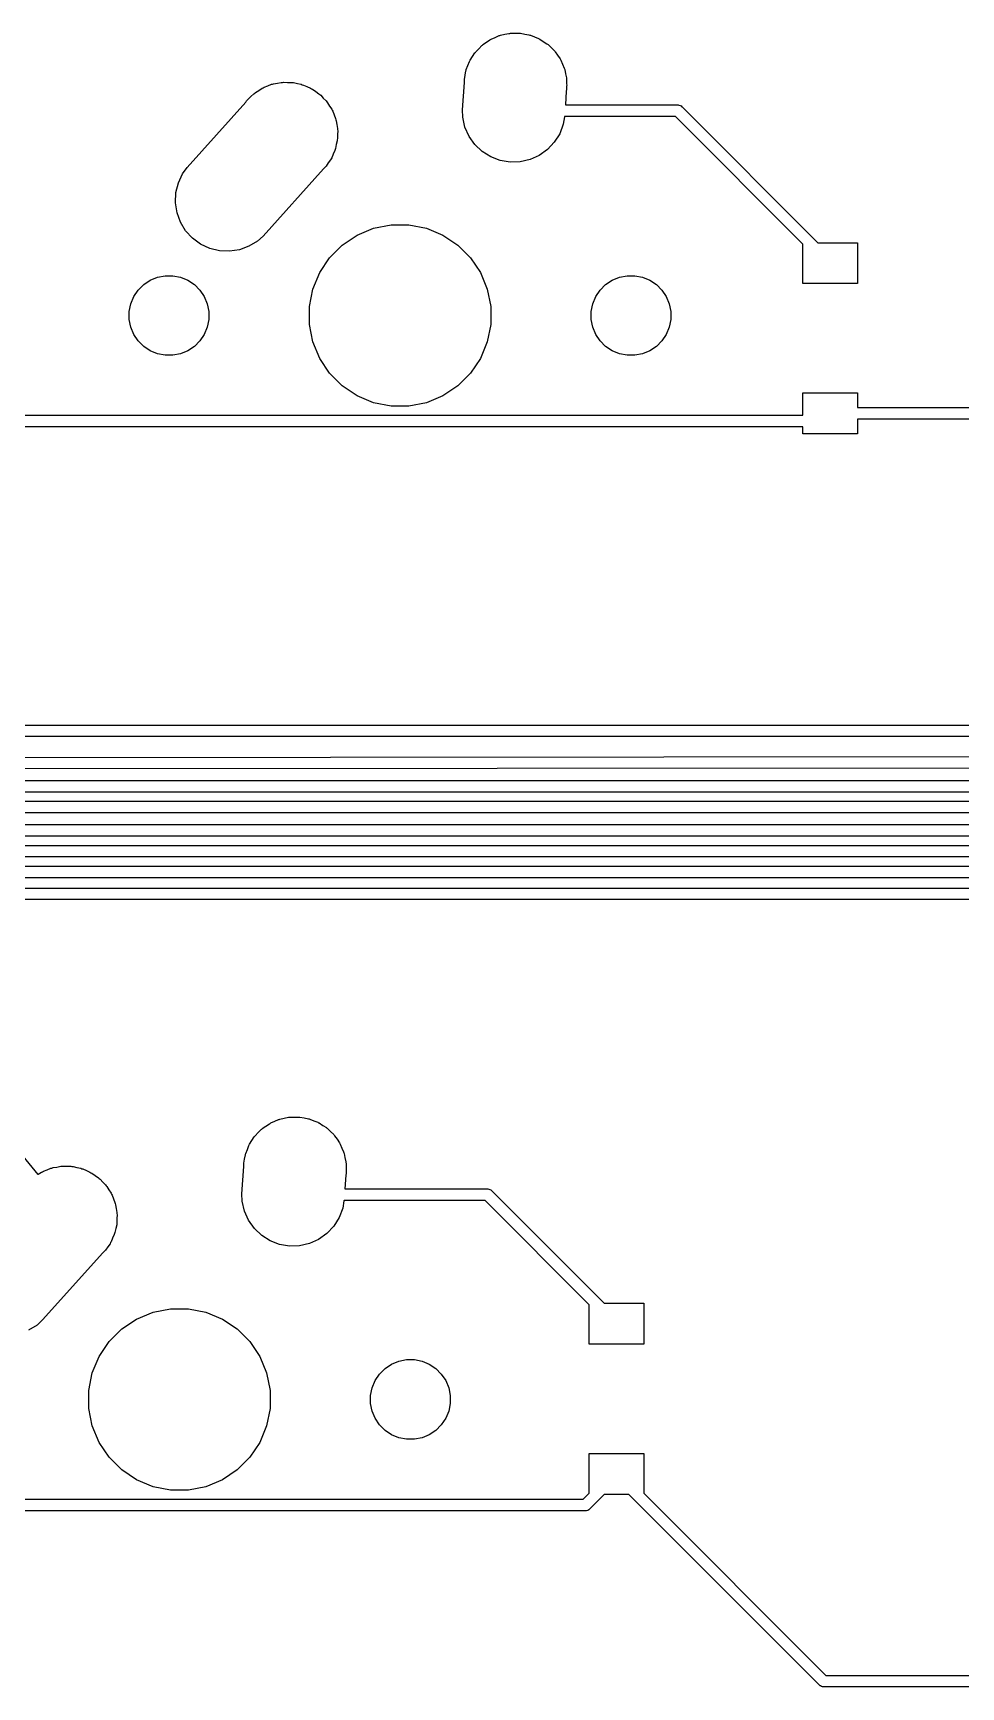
# Model space of a CAD drawing. Extents: x -662 to -203, y -195 to -58.
# Drawn here: x -483.43 to -463.02, y -94.47 to -58.12 of the extents above; entities that cross this region are included whole.
import ezdxf

# ---------------------------------------------------------------- set-up
doc = ezdxf.new("R2010")
doc.units = 0
doc.layers.add('BLACK', color=7, linetype='CONTINUOUS')

msp = doc.modelspace()

# ---------------------------------------------------------------- linework, layer by layer
at = {"layer": 'BLACK', "linetype": 'CONTINUOUS'}
for p, q in [((-473.149, -58.1637), (-473.057, -58.1453)), ((-473.057, -58.1453), (-472.965, -58.1242)), ((-472.965, -58.1242), (-472.948, -58.1237)), ((-472.948, -58.1237), (-472.932, -58.1205)), ((-472.932, -58.1205), (-472.837, -58.1205)), ((-472.837, -58.1205), (-472.743, -58.1177)), ((-472.743, -58.1177), (-472.727, -58.1205)), ((-472.727, -58.1205), (-472.71, -58.1205)), ((-472.71, -58.1205), (-472.618, -58.1389)), ((-472.618, -58.1389), (-472.525, -58.1546)), ((-472.525, -58.1546), (-472.509, -58.1605)), ((-472.509, -58.1605), (-472.493, -58.1637)), ((-473.695, -58.5284), (-473.628, -58.4617)), ((-473.628, -58.4617), (-473.563, -58.3931)), ((-473.563, -58.3931), (-473.55, -58.3834)), ((-473.55, -58.3834), (-473.538, -58.3717)), ((-473.538, -58.3717), (-473.46, -58.3193)), ((-473.46, -58.3193), (-473.383, -58.2646)), ((-473.383, -58.2646), (-473.368, -58.2578)), ((-473.368, -58.2578), (-473.354, -58.2485)), ((-473.354, -58.2485), (-473.267, -58.2124)), ((-473.267, -58.2124), (-473.181, -58.1738)), ((-473.181, -58.1738), (-473.165, -58.1701)), ((-473.165, -58.1701), (-473.149, -58.1637)), ((-472.493, -58.1637), (-472.406, -58.1998)), ((-472.406, -58.1998), (-472.318, -58.2333)), ((-472.318, -58.2333), (-472.303, -58.2422)), ((-472.303, -58.2422), (-472.288, -58.2485)), ((-472.288, -58.2485), (-472.21, -58.3009)), ((-472.21, -58.3009), (-472.13, -58.351)), ((-472.13, -58.351), (-472.118, -58.3624)), ((-472.118, -58.3624), (-472.104, -58.3717)), ((-472.104, -58.3717), (-472.037, -58.4383)), ((-472.037, -58.4383), (-471.969, -58.503)), ((-471.969, -58.503), (-471.959, -58.5166)), ((-471.959, -58.5166), (-471.947, -58.5284)), ((-473.903, -58.9173), (-473.867, -58.8302)), ((-473.867, -58.8302), (-473.833, -58.7421)), ((-473.833, -58.7421), (-473.824, -58.728)), ((-473.824, -58.728), (-473.818, -58.7126)), ((-473.818, -58.7126), (-473.766, -58.6342)), ((-473.766, -58.6342), (-473.715, -58.5543)), ((-473.715, -58.5543), (-473.704, -58.5422)), ((-473.704, -58.5422), (-473.695, -58.5284)), ((-471.947, -58.5284), (-471.895, -58.6068)), ((-471.895, -58.6068), (-471.84, -58.6836)), ((-471.84, -58.6836), (-471.833, -58.6988)), ((-471.833, -58.6988), (-471.824, -58.7126)), ((-471.824, -58.7126), (-471.788, -58.7998)), ((-471.788, -58.7998), (-471.749, -58.8858)), ((-471.749, -58.8858), (-471.746, -58.902)), ((-478.269, -59.2767), (-478.189, -59.2437)), ((-478.189, -59.2437), (-478.165, -59.2389)), ((-478.165, -59.2389), (-478.141, -59.2303)), ((-478.141, -59.2303), (-478.056, -59.2173)), ((-478.056, -59.2173), (-477.972, -59.2005)), ((-477.972, -59.2005), (-477.947, -59.2005)), ((-477.947, -59.2005), (-477.922, -59.1967)), ((-477.922, -59.1967), (-477.836, -59.2005)), ((-477.836, -59.2005), (-477.75, -59.2005)), ((-477.75, -59.2005), (-477.726, -59.2054)), ((-477.726, -59.2054), (-477.701, -59.2065)), ((-477.701, -59.2065), (-477.617, -59.227)), ((-477.617, -59.227), (-477.533, -59.2437)), ((-477.533, -59.2437), (-477.51, -59.2533)), ((-477.51, -59.2533), (-477.486, -59.2592)), ((-473.987, -59.8032), (-473.946, -59.2068)), ((-473.946, -59.1347), (-473.928, -59.0422)), ((-473.946, -59.2068), (-473.946, -59.1347)), ((-473.928, -59.0422), (-473.912, -58.9492)), ((-473.912, -58.9492), (-473.906, -58.9337)), ((-473.906, -58.9337), (-473.903, -58.9173)), ((-471.746, -58.902), (-471.739, -58.9173)), ((-471.739, -58.9173), (-471.721, -59.0099)), ((-471.721, -59.0099), (-471.7, -59.1018)), ((-471.7, -59.1018), (-471.699, -59.1184)), ((-471.699, -59.1184), (-471.696, -59.1347)), ((-471.696, -59.1347), (-471.696, -59.229)), ((-471.696, -59.229), (-471.695, -59.2678)), ((-478.752, -59.6338), (-478.735, -59.6084)), ((-478.735, -59.6084), (-478.678, -59.5515)), ((-478.678, -59.5515), (-478.661, -59.533)), ((-478.661, -59.533), (-478.639, -59.5125)), ((-478.639, -59.5125), (-478.578, -59.4517)), ((-478.578, -59.4517), (-478.557, -59.4378)), ((-478.557, -59.4378), (-478.539, -59.4209)), ((-478.539, -59.4209), (-478.465, -59.3763)), ((-478.465, -59.3763), (-478.394, -59.3285)), ((-478.394, -59.3285), (-478.371, -59.319)), ((-478.371, -59.319), (-478.349, -59.306)), ((-478.349, -59.306), (-478.269, -59.2767)), ((-477.486, -59.2592), (-477.408, -59.2956)), ((-477.408, -59.2956), (-477.328, -59.3285)), ((-477.328, -59.3285), (-477.307, -59.3424)), ((-477.307, -59.3424), (-477.285, -59.353)), ((-477.285, -59.353), (-477.215, -59.4039)), ((-477.215, -59.4039), (-477.144, -59.4517)), ((-477.144, -59.4517), (-477.126, -59.4693)), ((-477.126, -59.4693), (-477.106, -59.4841)), ((-477.106, -59.4841), (-477.048, -59.5476)), ((-477.048, -59.5476), (-476.987, -59.6084)), ((-476.987, -59.6084), (-476.973, -59.6291)), ((-471.704, -59.3945), (-471.725, -59.6985)), ((-471.696, -59.3563), (-471.704, -59.3945)), ((-471.695, -59.2678), (-471.696, -59.2842)), ((-471.696, -59.2842), (-471.696, -59.3563)), ((-480.045, -61.0753), (-478.752, -59.6338)), ((-476.973, -59.6291), (-476.956, -59.6476)), ((-476.956, -59.6476), (-476.912, -59.7211)), ((-476.912, -59.7211), (-476.864, -59.7926)), ((-476.864, -59.7926), (-476.854, -59.8157)), ((-476.854, -59.8157), (-476.842, -59.8371)), ((-476.842, -59.8371), (-476.812, -59.9179)), ((-476.812, -59.9179), (-476.779, -59.9973)), ((-473.982, -59.9692), (-473.987, -59.8032)), ((-473.933, -60.1852), (-473.982, -59.9692)), ((-471.742, -59.958), (-471.77, -60.1218)), ((-469.302, -59.9525), (-471.742, -59.9525)), ((-471.742, -59.9525), (-471.742, -59.958)), ((-471.725, -59.6985), (-469.256, -59.6985)), ((-466.499, -62.7551), (-469.302, -59.9525)), ((-469.256, -59.6985), (-469.249, -59.6979)), ((-469.249, -59.6979), (-469.243, -59.6985)), ((-469.243, -59.6985), (-469.225, -59.7003)), ((-469.225, -59.7003), (-469.201, -59.7076)), ((-469.201, -59.7076), (-469.179, -59.7194)), ((-469.179, -59.7194), (-469.159, -59.7353)), ((-469.159, -59.7353), (-469.155, -59.7401)), ((-469.155, -59.7401), (-466.17, -62.7255)), ((-476.779, -59.9973), (-476.774, -60.0219)), ((-476.774, -60.0219), (-476.766, -60.0453)), ((-476.766, -60.0453), (-476.753, -60.1304)), ((-476.753, -60.1304), (-476.736, -60.2147)), ((-476.736, -60.2147), (-476.736, -60.2397)), ((-476.736, -60.2397), (-476.732, -60.2644)), ((-476.732, -60.2644), (-476.736, -60.3503)), ((-473.842, -60.3874), (-473.933, -60.1852)), ((-471.849, -60.3289), (-471.967, -60.5167)), ((-471.77, -60.1218), (-471.849, -60.3289)), ((-476.795, -60.701), (-476.831, -60.779)), ((-476.789, -60.6767), (-476.795, -60.701)), ((-476.779, -60.6536), (-476.789, -60.6767)), ((-476.762, -60.5693), (-476.779, -60.6536)), ((-476.742, -60.4858), (-476.762, -60.5693)), ((-476.741, -60.4608), (-476.742, -60.4858)), ((-476.736, -60.4363), (-476.741, -60.4608)), ((-476.736, -60.3503), (-476.736, -60.4363)), ((-473.713, -60.568), (-473.842, -60.3874)), ((-473.552, -60.72), (-473.713, -60.568)), ((-472.119, -60.6779), (-472.299, -60.8064)), ((-471.967, -60.5167), (-472.119, -60.6779)), ((-476.987, -61.0426), (-477.044, -61.0994)), ((-476.939, -60.9712), (-476.987, -61.0426)), ((-476.888, -60.9018), (-476.939, -60.9712)), ((-476.878, -60.8791), (-476.888, -60.9018)), ((-476.864, -60.8584), (-476.878, -60.8791)), ((-476.831, -60.779), (-476.864, -60.8584)), ((-473.364, -60.8377), (-473.552, -60.72)), ((-473.157, -60.9164), (-473.364, -60.8377)), ((-472.939, -60.9533), (-473.157, -60.9164)), ((-472.717, -60.9468), (-472.939, -60.9533)), ((-472.501, -60.8972), (-472.717, -60.9468)), ((-472.299, -60.8064), (-472.501, -60.8972)), ((-480.29, -61.6252), (-480.237, -61.41)), ((-480.237, -61.41), (-480.144, -61.2092)), ((-480.144, -61.2092), (-480.045, -61.0753)), ((-477.044, -61.0994), (-478.371, -62.578)), ((-480.3, -61.8466), (-480.29, -61.6252)), ((-480.266, -62.0657), (-480.3, -61.8466)), ((-480.19, -62.2739), (-480.266, -62.0657)), ((-480.076, -62.4634), (-480.19, -62.2739)), ((-479.926, -62.6269), (-480.076, -62.4634)), ((-476.305, -62.5585), (-475.943, -62.4082)), ((-475.943, -62.4082), (-475.557, -62.3316)), ((-475.557, -62.3316), (-475.165, -62.3316)), ((-475.165, -62.3316), (-474.779, -62.4082)), ((-474.779, -62.4082), (-474.417, -62.5585)), ((-479.747, -62.758), (-479.926, -62.6269)), ((-479.546, -62.8518), (-479.747, -62.758)), ((-479.331, -62.9045), (-479.546, -62.8518)), ((-478.891, -62.8807), (-479.11, -62.9143)), ((-478.683, -62.805), (-478.891, -62.8807)), ((-478.493, -62.6901), (-478.683, -62.805)), ((-478.371, -62.578), (-478.493, -62.6901)), ((-476.91, -63.0545), (-476.632, -62.7767)), ((-476.632, -62.7767), (-476.305, -62.5585)), ((-474.417, -62.5585), (-474.09, -62.7767)), ((-474.09, -62.7767), (-473.812, -63.0545)), ((-466.499, -63.6255), (-466.499, -62.7551)), ((-466.17, -62.7255), (-465.299, -62.7255)), ((-465.299, -62.7255), (-465.299, -63.6255)), ((-479.11, -62.9143), (-479.331, -62.9045)), ((-477.128, -63.381), (-476.91, -63.0545)), ((-473.812, -63.0545), (-473.594, -63.381)), ((-480.999, -63.6458), (-480.855, -63.5501)), ((-480.855, -63.5501), (-480.696, -63.4841)), ((-480.696, -63.4841), (-480.527, -63.4505)), ((-480.527, -63.4505), (-480.355, -63.4505)), ((-480.355, -63.4505), (-480.186, -63.4841)), ((-480.186, -63.4841), (-480.027, -63.5501)), ((-480.027, -63.5501), (-479.883, -63.6458)), ((-477.278, -63.7439), (-477.128, -63.381)), ((-473.594, -63.381), (-473.444, -63.7439)), ((-470.839, -63.6458), (-470.695, -63.5501)), ((-470.695, -63.5501), (-470.536, -63.4841)), ((-470.536, -63.4841), (-470.367, -63.4505)), ((-470.367, -63.4505), (-470.195, -63.4505)), ((-470.195, -63.4505), (-470.026, -63.4841)), ((-470.026, -63.4841), (-469.867, -63.5501)), ((-469.867, -63.5501), (-469.723, -63.6458)), ((-481.282, -64.0703), (-481.216, -63.911)), ((-481.216, -63.911), (-481.121, -63.7677)), ((-481.121, -63.7677), (-480.999, -63.6458)), ((-479.883, -63.6458), (-479.761, -63.7677)), ((-479.761, -63.7677), (-479.666, -63.911)), ((-479.666, -63.911), (-479.6, -64.0703)), ((-477.355, -64.1291), (-477.278, -63.7439)), ((-473.444, -63.7439), (-473.367, -64.1291)), ((-471.122, -64.0703), (-471.056, -63.911)), ((-471.056, -63.911), (-470.961, -63.7677)), ((-470.961, -63.7677), (-470.839, -63.6458)), ((-469.723, -63.6458), (-469.601, -63.7677)), ((-469.601, -63.7677), (-469.506, -63.911)), ((-469.506, -63.911), (-469.44, -64.0703)), ((-465.299, -63.6255), (-466.499, -63.6255)), ((-481.316, -64.2393), (-481.282, -64.0703)), ((-481.316, -64.4117), (-481.316, -64.2393)), ((-479.6, -64.0703), (-479.566, -64.2393)), ((-479.566, -64.2393), (-479.566, -64.4117)), ((-477.355, -64.5219), (-477.355, -64.1291)), ((-473.367, -64.1291), (-473.367, -64.5219)), ((-471.156, -64.2393), (-471.122, -64.0703)), ((-471.156, -64.4117), (-471.156, -64.2393)), ((-469.44, -64.0703), (-469.406, -64.2393)), ((-469.406, -64.2393), (-469.406, -64.4117)), ((-481.282, -64.5807), (-481.316, -64.4117)), ((-481.216, -64.74), (-481.282, -64.5807)), ((-479.6, -64.5807), (-479.666, -64.74)), ((-479.566, -64.4117), (-479.6, -64.5807)), ((-477.278, -64.9071), (-477.355, -64.5219)), ((-473.367, -64.5219), (-473.444, -64.9071)), ((-471.122, -64.5807), (-471.156, -64.4117)), ((-471.056, -64.74), (-471.122, -64.5807)), ((-469.44, -64.5807), (-469.506, -64.74)), ((-469.406, -64.4117), (-469.44, -64.5807)), ((-481.121, -64.8833), (-481.216, -64.74)), ((-480.999, -65.0052), (-481.121, -64.8833)), ((-480.855, -65.1009), (-480.999, -65.0052)), ((-479.883, -65.0052), (-480.027, -65.1009)), ((-479.761, -64.8833), (-479.883, -65.0052)), ((-479.666, -64.74), (-479.761, -64.8833)), ((-477.128, -65.27), (-477.278, -64.9071)), ((-473.444, -64.9071), (-473.594, -65.27)), ((-470.961, -64.8833), (-471.056, -64.74)), ((-470.839, -65.0052), (-470.961, -64.8833)), ((-470.695, -65.1009), (-470.839, -65.0052)), ((-469.723, -65.0052), (-469.867, -65.1009)), ((-469.601, -64.8833), (-469.723, -65.0052)), ((-469.506, -64.74), (-469.601, -64.8833)), ((-480.696, -65.1669), (-480.855, -65.1009)), ((-480.527, -65.2005), (-480.696, -65.1669)), ((-480.355, -65.2005), (-480.527, -65.2005)), ((-480.186, -65.1669), (-480.355, -65.2005)), ((-480.027, -65.1009), (-480.186, -65.1669)), ((-476.91, -65.5965), (-477.128, -65.27)), ((-473.594, -65.27), (-473.812, -65.5965)), ((-470.536, -65.1669), (-470.695, -65.1009)), ((-470.367, -65.2005), (-470.536, -65.1669)), ((-470.195, -65.2005), (-470.367, -65.2005)), ((-470.026, -65.1669), (-470.195, -65.2005)), ((-469.867, -65.1009), (-470.026, -65.1669)), ((-476.632, -65.8743), (-476.91, -65.5965)), ((-473.812, -65.5965), (-474.09, -65.8743)), ((-476.305, -66.0925), (-476.632, -65.8743)), ((-475.943, -66.2428), (-476.305, -66.0925)), ((-474.417, -66.0925), (-474.779, -66.2428)), ((-474.09, -65.8743), (-474.417, -66.0925)), ((-466.499, -66.5194), (-466.499, -66.0255)), ((-466.499, -66.0255), (-465.299, -66.0255)), ((-465.299, -66.0255), (-465.299, -66.3485)), ((-484.226, -66.5194), (-466.499, -66.5194)), ((-475.557, -66.3194), (-475.943, -66.2428)), ((-475.165, -66.3194), (-475.557, -66.3194)), ((-474.779, -66.2428), (-475.165, -66.3194)), ((-465.299, -66.3485), (-455.118, -66.3485)), ((-466.499, -66.7734), (-484.272, -66.7734)), ((-466.499, -66.9255), (-466.499, -66.7734)), ((-455.164, -66.6025), (-465.299, -66.6025)), ((-465.299, -66.6025), (-465.299, -66.9255)), ((-465.299, -66.9255), (-466.499, -66.9255)), ((-506.807, -73.327), (-453.831, -73.327)), ((-453.877, -73.581), (-506.807, -73.581)), ((-524.297, -74.0664), (-453.853, -74.0156)), ((-453.9, -74.2696), (-524.346, -74.3204)), ((-454.008, -74.803), (-524.541, -74.803)), ((-524.495, -74.549), (-453.962, -74.549)), ((-524.683, -75.003), (-454.15, -75.003)), ((-524.814, -75.5142), (-454.281, -75.5142)), ((-454.197, -75.257), (-524.729, -75.257)), ((-524.999, -75.9714), (-454.466, -75.9714)), ((-454.327, -75.7682), (-524.86, -75.7682)), ((-454.512, -76.2254), (-525.045, -76.2254)), ((-454.697, -76.6826), (-525.23, -76.6826)), ((-525.184, -76.4286), (-454.651, -76.4286)), ((-525.04, -76.9112), (-454.81, -76.9112)), ((-454.857, -77.1652), (-524.994, -77.1652)), ((-487.981, -77.5512), (-483.325, -83.2066)), ((-478.39, -82.1969), (-478.311, -82.1445)), ((-478.311, -82.1445), (-478.234, -82.0898)), ((-478.234, -82.0898), (-478.219, -82.083)), ((-478.219, -82.083), (-478.205, -82.0737)), ((-478.205, -82.0737), (-478.118, -82.0376)), ((-478.118, -82.0376), (-478.032, -81.999)), ((-478.032, -81.999), (-478.016, -81.9953)), ((-478.016, -81.9953), (-478.001, -81.9889)), ((-478.001, -81.9889), (-477.908, -81.9705)), ((-477.908, -81.9705), (-477.816, -81.9494)), ((-477.816, -81.9494), (-477.8, -81.9489)), ((-477.8, -81.9489), (-477.783, -81.9457)), ((-477.783, -81.9457), (-477.689, -81.9457)), ((-477.689, -81.9457), (-477.595, -81.9429)), ((-477.595, -81.9429), (-477.578, -81.9457)), ((-477.578, -81.9457), (-477.562, -81.9457)), ((-477.562, -81.9457), (-477.469, -81.9641)), ((-477.469, -81.9641), (-477.376, -81.9798)), ((-477.376, -81.9798), (-477.361, -81.9857)), ((-477.361, -81.9857), (-477.344, -81.9889)), ((-477.344, -81.9889), (-477.257, -82.025)), ((-477.257, -82.025), (-477.169, -82.0585)), ((-477.169, -82.0585), (-477.155, -82.0674)), ((-477.155, -82.0674), (-477.14, -82.0737)), ((-477.14, -82.0737), (-477.061, -82.1261)), ((-477.061, -82.1261), (-476.981, -82.1762)), ((-478.669, -82.5378), (-478.617, -82.4594)), ((-478.617, -82.4594), (-478.567, -82.3795)), ((-478.567, -82.3795), (-478.555, -82.3674)), ((-478.555, -82.3674), (-478.546, -82.3536)), ((-478.546, -82.3536), (-478.48, -82.2869)), ((-478.48, -82.2869), (-478.415, -82.2183)), ((-478.415, -82.2183), (-478.401, -82.2086)), ((-478.401, -82.2086), (-478.39, -82.1969)), ((-476.981, -82.1762), (-476.969, -82.1876)), ((-476.969, -82.1876), (-476.955, -82.1969)), ((-476.955, -82.1969), (-476.889, -82.2635)), ((-476.889, -82.2635), (-476.82, -82.3282)), ((-476.82, -82.3282), (-476.81, -82.3418)), ((-476.81, -82.3418), (-476.799, -82.3536)), ((-476.799, -82.3536), (-476.746, -82.432)), ((-476.746, -82.432), (-476.691, -82.5088)), ((-476.691, -82.5088), (-476.685, -82.524)), ((-478.797, -82.9599), (-478.779, -82.8674)), ((-478.779, -82.8674), (-478.763, -82.7744)), ((-478.763, -82.7744), (-478.757, -82.7589)), ((-478.757, -82.7589), (-478.754, -82.7425)), ((-478.754, -82.7425), (-478.718, -82.6554)), ((-478.718, -82.6554), (-478.685, -82.5673)), ((-478.685, -82.5673), (-478.676, -82.5532)), ((-478.676, -82.5532), (-478.669, -82.5378)), ((-476.685, -82.524), (-476.675, -82.5378)), ((-476.675, -82.5378), (-476.639, -82.625)), ((-476.639, -82.625), (-476.601, -82.711)), ((-476.601, -82.711), (-476.597, -82.7272)), ((-476.597, -82.7272), (-476.591, -82.7425)), ((-476.591, -82.7425), (-476.572, -82.8351)), ((-476.572, -82.8351), (-476.551, -82.927)), ((-483.325, -83.2066), (-483.317, -83.2015)), ((-483.317, -83.2015), (-483.245, -83.1537)), ((-483.245, -83.1537), (-483.222, -83.1442)), ((-483.222, -83.1442), (-483.201, -83.1312)), ((-483.201, -83.1312), (-483.12, -83.1019)), ((-483.12, -83.1019), (-483.041, -83.0689)), ((-483.041, -83.0689), (-483.016, -83.0641)), ((-483.016, -83.0641), (-482.993, -83.0555)), ((-482.993, -83.0555), (-482.908, -83.0425)), ((-482.908, -83.0425), (-482.823, -83.0257)), ((-482.823, -83.0257), (-482.798, -83.0257)), ((-482.798, -83.0257), (-482.774, -83.0219)), ((-482.774, -83.0219), (-482.688, -83.0257)), ((-482.688, -83.0257), (-482.602, -83.0257)), ((-482.602, -83.0257), (-482.577, -83.0306)), ((-482.577, -83.0306), (-482.552, -83.0317)), ((-482.552, -83.0317), (-482.469, -83.0522)), ((-482.469, -83.0522), (-482.384, -83.0689)), ((-482.384, -83.0689), (-482.361, -83.0785)), ((-482.361, -83.0785), (-482.337, -83.0844)), ((-482.337, -83.0844), (-482.259, -83.1208)), ((-482.259, -83.1208), (-482.18, -83.1537)), ((-482.18, -83.1537), (-482.159, -83.1676)), ((-482.159, -83.1676), (-482.136, -83.1782)), ((-482.136, -83.1782), (-482.067, -83.2291)), ((-482.067, -83.2291), (-481.995, -83.2769)), ((-478.839, -83.6284), (-478.797, -83.032)), ((-478.797, -83.032), (-478.797, -82.9599)), ((-476.555, -83.2197), (-476.576, -83.5237)), ((-476.547, -83.1815), (-476.555, -83.2197)), ((-476.551, -82.927), (-476.551, -82.9436)), ((-476.551, -82.9436), (-476.547, -82.9599)), ((-476.547, -82.9599), (-476.547, -83.0542)), ((-476.547, -83.0542), (-476.546, -83.093)), ((-476.546, -83.093), (-476.547, -83.1094)), ((-476.547, -83.1094), (-476.547, -83.1815)), ((-481.995, -83.2769), (-481.978, -83.2945)), ((-481.978, -83.2945), (-481.957, -83.3093)), ((-481.957, -83.3093), (-481.899, -83.3728)), ((-481.899, -83.3728), (-481.839, -83.4336)), ((-481.839, -83.4336), (-481.825, -83.4543)), ((-481.825, -83.4543), (-481.808, -83.4728)), ((-481.808, -83.4728), (-481.763, -83.5463)), ((-481.763, -83.5463), (-481.715, -83.6178)), ((-476.576, -83.5237), (-473.442, -83.5237)), ((-473.442, -83.5237), (-473.436, -83.5231)), ((-473.436, -83.5231), (-473.43, -83.5237)), ((-473.43, -83.5237), (-473.411, -83.5255)), ((-473.411, -83.5255), (-473.387, -83.5328)), ((-473.387, -83.5328), (-473.365, -83.5446)), ((-473.365, -83.5446), (-473.346, -83.5605)), ((-473.346, -83.5605), (-473.342, -83.5653)), ((-473.342, -83.5653), (-470.869, -86.038)), ((-481.715, -83.6178), (-481.706, -83.6409)), ((-481.706, -83.6409), (-481.693, -83.6623)), ((-481.693, -83.6623), (-481.664, -83.7431)), ((-481.664, -83.7431), (-481.631, -83.8225)), ((-481.631, -83.8225), (-481.626, -83.847)), ((-481.626, -83.847), (-481.617, -83.8705)), ((-481.617, -83.8705), (-481.604, -83.9556)), ((-481.604, -83.9556), (-481.587, -84.0399)), ((-478.834, -83.7944), (-478.839, -83.6284)), ((-478.784, -84.0104), (-478.834, -83.7944)), ((-476.621, -83.947), (-476.7, -84.1541)), ((-476.594, -83.7832), (-476.621, -83.947)), ((-476.593, -83.7777), (-476.594, -83.7832)), ((-473.488, -83.7777), (-476.593, -83.7777)), ((-471.198, -86.0676), (-473.488, -83.7777)), ((-481.593, -84.311), (-481.614, -84.3945)), ((-481.592, -84.286), (-481.593, -84.311)), ((-481.587, -84.2615), (-481.592, -84.286)), ((-481.587, -84.0399), (-481.587, -84.0649)), ((-481.587, -84.0649), (-481.584, -84.0896)), ((-481.584, -84.0896), (-481.587, -84.1755)), ((-481.587, -84.1755), (-481.587, -84.2615)), ((-478.693, -84.2126), (-478.784, -84.0104)), ((-478.565, -84.3932), (-478.693, -84.2126)), ((-476.7, -84.1541), (-476.818, -84.3419)), ((-481.715, -84.6836), (-481.729, -84.7043)), ((-481.683, -84.6042), (-481.715, -84.6836)), ((-481.646, -84.5262), (-481.683, -84.6042)), ((-481.64, -84.5019), (-481.646, -84.5262)), ((-481.631, -84.4788), (-481.64, -84.5019)), ((-481.614, -84.3945), (-481.631, -84.4788)), ((-478.404, -84.5452), (-478.565, -84.3932)), ((-478.216, -84.6629), (-478.404, -84.5452)), ((-478.009, -84.7416), (-478.216, -84.6629)), ((-477.151, -84.6316), (-477.353, -84.7224)), ((-476.97, -84.5031), (-477.151, -84.6316)), ((-476.818, -84.3419), (-476.97, -84.5031)), ((-481.895, -84.9246), (-483.222, -86.4032)), ((-481.839, -84.8678), (-481.895, -84.9246)), ((-481.791, -84.7964), (-481.839, -84.8678)), ((-481.74, -84.727), (-481.791, -84.7964)), ((-481.729, -84.7043), (-481.74, -84.727)), ((-477.79, -84.7785), (-478.009, -84.7416)), ((-477.569, -84.772), (-477.79, -84.7785)), ((-477.353, -84.7224), (-477.569, -84.772)), ((-471.198, -86.938), (-471.198, -86.0676)), ((-470.869, -86.038), (-469.998, -86.038)), ((-469.998, -86.038), (-469.998, -86.938)), ((-483.344, -86.5153), (-483.534, -86.6302)), ((-483.222, -86.4032), (-483.344, -86.5153)), ((-481.483, -86.6019), (-481.157, -86.3837)), ((-481.157, -86.3837), (-480.794, -86.2334)), ((-480.794, -86.2334), (-480.409, -86.1568)), ((-480.409, -86.1568), (-480.016, -86.1568)), ((-480.016, -86.1568), (-479.631, -86.2334)), ((-479.631, -86.2334), (-479.268, -86.3837)), ((-479.268, -86.3837), (-478.941, -86.6019)), ((-481.979, -87.2062), (-481.761, -86.8797)), ((-481.761, -86.8797), (-481.483, -86.6019)), ((-478.941, -86.6019), (-478.664, -86.8797)), ((-478.664, -86.8797), (-478.445, -87.2062)), ((-482.13, -87.5691), (-481.979, -87.2062)), ((-478.445, -87.2062), (-478.295, -87.5691)), ((-469.998, -86.938), (-471.198, -86.938)), ((-482.206, -87.9543), (-482.13, -87.5691)), ((-478.295, -87.5691), (-478.219, -87.9543)), ((-475.908, -87.7362), (-475.812, -87.5929)), ((-475.812, -87.5929), (-475.69, -87.471)), ((-475.69, -87.471), (-475.547, -87.3753)), ((-475.547, -87.3753), (-475.388, -87.3093)), ((-475.388, -87.3093), (-475.219, -87.2757)), ((-475.219, -87.2757), (-475.046, -87.2757)), ((-475.046, -87.2757), (-474.877, -87.3093)), ((-474.877, -87.3093), (-474.718, -87.3753)), ((-474.718, -87.3753), (-474.575, -87.471)), ((-474.575, -87.471), (-474.453, -87.5929)), ((-474.453, -87.5929), (-474.357, -87.7362)), ((-482.206, -88.3471), (-482.206, -87.9543)), ((-478.219, -87.9543), (-478.219, -88.3471)), ((-476.007, -88.0645), (-475.974, -87.8955)), ((-475.974, -87.8955), (-475.908, -87.7362)), ((-474.357, -87.7362), (-474.291, -87.8955)), ((-474.291, -87.8955), (-474.257, -88.0645)), ((-476.007, -88.2369), (-476.007, -88.0645)), ((-475.974, -88.4059), (-476.007, -88.2369)), ((-474.257, -88.2369), (-474.291, -88.4059)), ((-474.257, -88.0645), (-474.257, -88.2369)), ((-482.13, -88.7323), (-482.206, -88.3471)), ((-478.219, -88.3471), (-478.295, -88.7323)), ((-475.908, -88.5652), (-475.974, -88.4059)), ((-475.812, -88.7085), (-475.908, -88.5652)), ((-474.357, -88.5652), (-474.453, -88.7085)), ((-474.291, -88.4059), (-474.357, -88.5652)), ((-481.979, -89.0952), (-482.13, -88.7323)), ((-478.295, -88.7323), (-478.445, -89.0952)), ((-475.69, -88.8304), (-475.812, -88.7085)), ((-475.547, -88.9261), (-475.69, -88.8304)), ((-475.388, -88.9921), (-475.547, -88.9261)), ((-475.219, -89.0257), (-475.388, -88.9921)), ((-475.046, -89.0257), (-475.219, -89.0257)), ((-474.877, -88.9921), (-475.046, -89.0257)), ((-474.718, -88.9261), (-474.877, -88.9921)), ((-474.575, -88.8304), (-474.718, -88.9261)), ((-474.453, -88.7085), (-474.575, -88.8304)), ((-481.761, -89.4217), (-481.979, -89.0952)), ((-481.483, -89.6995), (-481.761, -89.4217)), ((-478.664, -89.4217), (-478.941, -89.6995)), ((-478.445, -89.0952), (-478.664, -89.4217)), ((-471.198, -90.2084), (-471.198, -89.338)), ((-471.198, -89.338), (-469.998, -89.338)), ((-469.998, -89.338), (-469.998, -90.2084)), ((-481.157, -89.9177), (-481.483, -89.6995)), ((-478.941, -89.6995), (-479.268, -89.9177)), ((-480.794, -90.068), (-481.157, -89.9177)), ((-480.409, -90.1446), (-480.794, -90.068)), ((-480.016, -90.1446), (-480.409, -90.1446)), ((-479.631, -90.068), (-480.016, -90.1446)), ((-479.268, -89.9177), (-479.631, -90.068)), ((-488.976, -90.3446), (-471.335, -90.3446)), ((-471.335, -90.3446), (-471.198, -90.2084)), ((-470.869, -90.238), (-471.188, -90.557)), ((-470.328, -90.238), (-470.869, -90.238)), ((-466.139, -94.4273), (-470.328, -90.238)), ((-469.998, -90.2084), (-465.992, -94.215)), ((-471.288, -90.5986), (-489.022, -90.5986)), ((-471.282, -90.5992), (-471.288, -90.5986)), ((-471.276, -90.5986), (-471.282, -90.5992)), ((-471.257, -90.5968), (-471.276, -90.5986)), ((-471.233, -90.5895), (-471.257, -90.5968)), ((-471.211, -90.5777), (-471.233, -90.5895)), ((-471.192, -90.5618), (-471.211, -90.5777)), ((-471.188, -90.557), (-471.192, -90.5618)), ((-466.135, -94.4322), (-466.139, -94.4273)), ((-466.117, -94.4464), (-466.135, -94.4322)), ((-466.115, -94.4481), (-466.117, -94.4464)), ((-466.093, -94.4599), (-466.115, -94.4481)), ((-466.069, -94.4671), (-466.093, -94.4599)), ((-466.045, -94.4696), (-466.069, -94.4671)), ((-466.038, -94.469), (-466.045, -94.4696)), ((-447.047, -94.469), (-466.038, -94.469)), ((-465.992, -94.215), (-446.979, -94.215))]:
    msp.add_line(p, q, dxfattribs=at)

doc.saveas('drawing.dxf')
